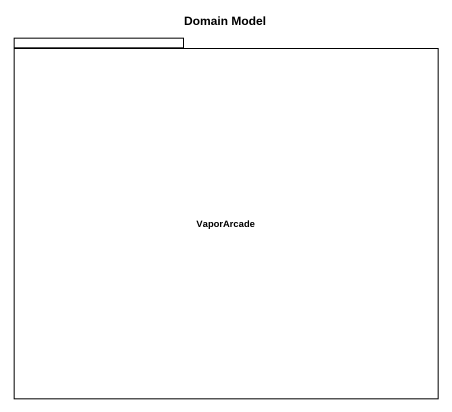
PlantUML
@startuml
title Domain Model
package VaporArcade {
}
@enduml
